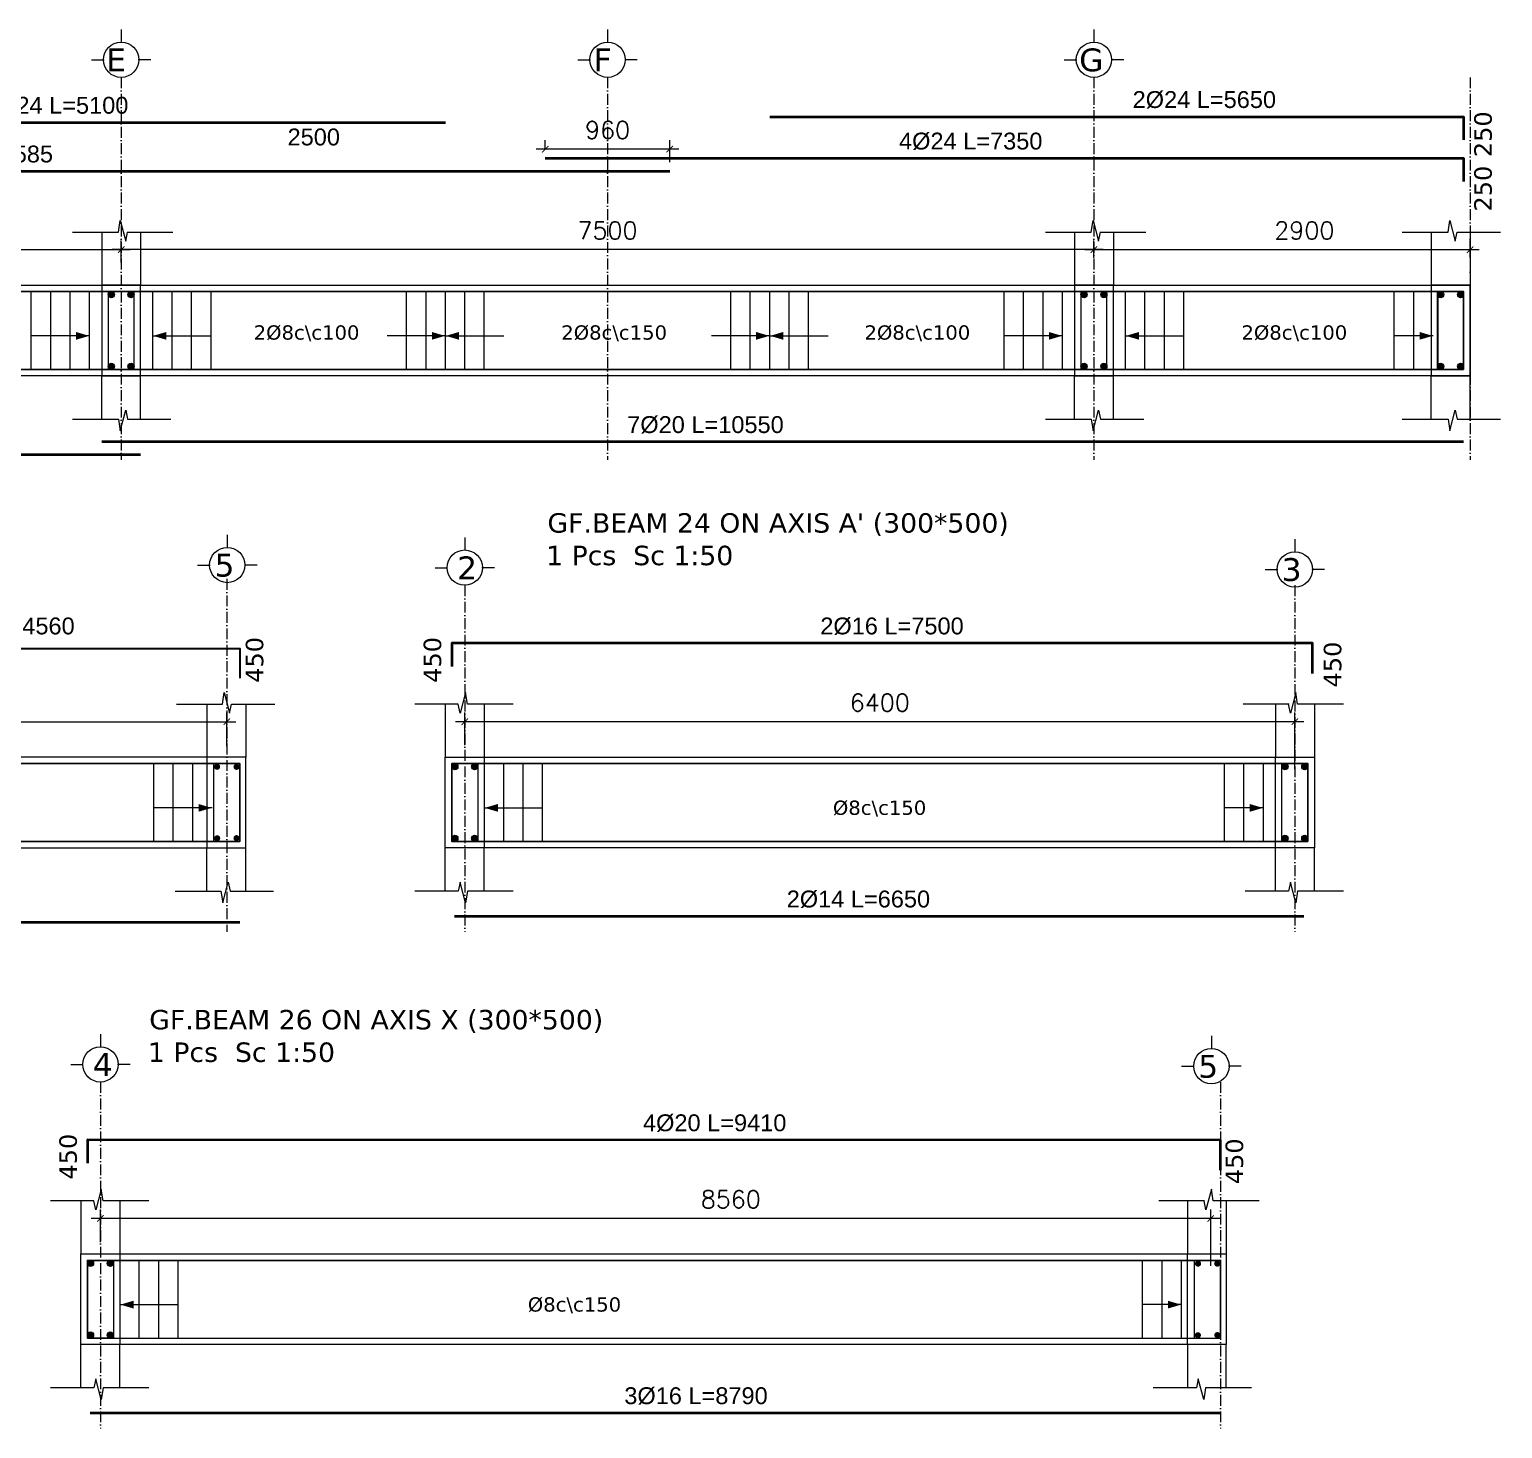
# Model space of a CAD drawing. Header units: inches. Extents: x -26151 to 62940, y -10194 to 246332.
# Drawn here: x 2753 to 3889, y 113458 to 114537 of the extents above; entities that cross this region are included whole.
import ezdxf

# ---------------------------------------------------------------- set-up
doc = ezdxf.new("R2010")
doc.units = ezdxf.units.IN
doc.header["$LTSCALE"] = 0.7
doc.header["$MEASUREMENT"] = 0
doc.linetypes.add('ACAD_ISO10W100', pattern=[18, 12, -3, 0, -3])
doc.layers.get('0').update_dxf_attribs({"lineweight": 13})
doc.layers.get('Defpoints').update_dxf_attribs({"lineweight": 5})
for name, color, linetype, lineweight in [('axis', 254, 'ACAD_ISO10W100', 9), ('BEAM FRAME', 5, 'Continuous', 18), ('COLUMN', 4, 'Continuous', 20), ('elevline', 30, 'Continuous', 20), ('FRAME 070', 5, 'Continuous', 60), ('hach', 9, 'Continuous', 9), ('hatch', 9, 'Continuous', 9), ('renforcment', 141, 'Continuous', 40), ('tex', 3, 'Continuous', 25), ('TEXT', 3, 'Continuous', 25), ('top rein. extension', 50, 'Continuous', 20), ('top renforcment', 7, 'Continuous', 40)]:
    doc.layers.add(name, color=color, linetype=linetype, lineweight=lineweight)
doc.styles.add('100', font='romans.shx', dxfattribs={"height": 13.5})
doc.styles.add('romanc', font='verdana.ttf', dxfattribs={"height": 250})
doc.styles.get("Standard").update_dxf_attribs({"font": 'arial.ttf', "height": 13})
doc.dimstyles.new('100', dxfattribs={"dimtxt": 13.5, "dimasz": 5, "dimexe": 7, "dimexo": 7, "dimgap": 8, "dimtad": 1, "dimdec": 0, "dimlfac": 10, "dimzin": 4, "dimdsep": 46, "dimtxsty": '100', "dimblk": 'ARCHTICK', "dimcen": 0.09, "dimdle": 7, "dimclrd": 1, "dimclre": 8, "dimclrt": 2, "dimadec": 0, "dimazin": 1, "dimtfac": 1, "dimtdec": 0, "dimtix": 1, "dimtofl": 0, "dimtmove": 0, "dimatfit": 3, "dimldrblk": 'ARCHTICK', "dimfxl": 0, "dimtolj": 1, "dimtzin": 0, "dimlwd": -1, "dimlwe": -1, "dimarcsym": 0})
doc.dimstyles.get("Standard").update_dxf_attribs({"dimtxt": 13, "dimasz": 5, "dimexe": 0.18, "dimexo": 0.0625, "dimgap": 6, "dimtad": 1, "dimdec": 0, "dimlfac": 10, "dimzin": 0, "dimdsep": 46, "dimtxsty": 'Standard', "dimblk": 'ARCHTICK', "dimcen": 0.09, "dimse1": 1, "dimse2": 1, "dimclrd": 1, "dimclre": 7, "dimclrt": 3, "dimadec": 0, "dimazin": 0, "dimtfac": 1, "dimtdec": 0, "dimtix": 1, "dimtofl": 0, "dimtmove": 0, "dimatfit": 3, "dimldrblk": 'ARCHTICK', "dimfxl": 0, "dimtolj": 1, "dimtzin": 0, "dimarcsym": 0})

# ---------------------------------------------------------------- blocks, each defined once
blk = doc.blocks.new('_ArchTick')
at = {"color": 0, "linetype": 'ByBlock', "lineweight": 0, "const_width": 0.15}
blk.add_lwpolyline([(-0.5, -0.5), (0.5, 0.5)], dxfattribs=at)
blk = doc.blocks.new('*D892')
at = {"color": 1, "transparency": 16777216}
blk.add_line((2041.8, 114367.1), (2830.8, 114367.1), dxfattribs=at)
at = {"color": 8, "transparency": 16777216}
for p, q in [((2048.8, 114360.5), (2048.8, 114374.1)), ((2823.8, 114357.3), (2823.8, 114374.1))]:
    blk.add_line(p, q, dxfattribs=at)
at = {"layer": 'Defpoints', "color": 0, "transparency": 16777216}
for p in [(2823.8, 114367.1), (2048.8, 114353.5), (2823.8, 114350.3)]:
    blk.add_point(p, dxfattribs=at)
at = {"color": 1, "transparency": 16777216, "xscale": 5, "yscale": 5, "zscale": 5, "rotation": 180}
blk.add_blockref('_ArchTick', (2048.8, 114367.1), dxfattribs=at)
at = {"color": 1, "transparency": 16777216, "xscale": 5, "yscale": 5, "zscale": 5}
blk.add_blockref('_ArchTick', (2823.8, 114367.1), dxfattribs=at)
at = {"color": 2, "transparency": 16777216, "insert": (2386.2, 114381.8), "char_height": 13.5, "attachment_point": 5, "style": '100'}
blk.add_mtext('\\A1;7750', dxfattribs=at)
blk = doc.blocks.new('*D893')
at = {"layer": 'Defpoints', "color": 0, "transparency": 16777216}
for p in [(2033.8, 114209, -37100.9), (2033.8, 114209), (2833.8, 114209, -13870.6)]:
    blk.add_point(p, dxfattribs=at)
at = {"layer": 'TEXT', "color": 3, "transparency": 16777216, "insert": (2470.9, 114222), "char_height": 13, "attachment_point": 5}
blk.add_mtext('\\A1;7%%C20 L=8050', dxfattribs=at)
blk = doc.blocks.new('*D896')
at = {"layer": 'Defpoints', "color": 0, "transparency": 16777216}
for p in [(2416.9, 114427.6, -19.2), (2416.9, 114427.6), (3216.9, 114427.6, -167.8)]:
    blk.add_point(p, dxfattribs=at)
at = {"layer": 'TEXT', "color": 3, "transparency": 16777216, "insert": (2716, 114440.6), "char_height": 13, "attachment_point": 5}
blk.add_mtext('\\A1;4%%C24 L=8585', dxfattribs=at)
blk = doc.blocks.new('*D897')
at = {"color": 1, "transparency": 16777216}
blk.add_line((3566.8, 114367.1), (3870.8, 114367.1), dxfattribs=at)
at = {"color": 8, "transparency": 16777216}
for p, q in [((3573.8, 114360.7), (3573.8, 114374.1)), ((3863.8, 114361.1), (3863.8, 114374.1))]:
    blk.add_line(p, q, dxfattribs=at)
at = {"layer": 'Defpoints', "color": 0, "transparency": 16777216}
for p in [(3863.8, 114367.1), (3573.8, 114353.7), (3863.8, 114354.1, 217.9)]:
    blk.add_point(p, dxfattribs=at)
at = {"color": 1, "transparency": 16777216, "xscale": 5, "yscale": 5, "zscale": 5, "rotation": 180}
blk.add_blockref('_ArchTick', (3573.8, 114367.1), dxfattribs=at)
at = {"color": 1, "transparency": 16777216, "xscale": 5, "yscale": 5, "zscale": 5}
blk.add_blockref('_ArchTick', (3863.8, 114367.1), dxfattribs=at)
at = {"color": 2, "transparency": 16777216, "insert": (3736, 114381.8), "char_height": 13.5, "attachment_point": 5, "style": '100'}
blk.add_mtext('\\A1;2900', dxfattribs=at)
blk = doc.blocks.new('*D898')
at = {"layer": 'Defpoints', "color": 0, "transparency": 16777216}
for p in [(3135.9, 114437.6, -157.8), (3135.9, 114437.6), (3888.8, 114437.6, -218.5)]:
    blk.add_point(p, dxfattribs=at)
at = {"layer": 'TEXT', "color": 3, "transparency": 16777216, "insert": (3478.8, 114450.6), "char_height": 13, "attachment_point": 5}
blk.add_mtext('\\A1;4%%C24 L=7350', dxfattribs=at)
blk = doc.blocks.new('*D941')
at = {"color": 1, "transparency": 16777216}
blk.add_line((3253.8, 114444.6), (3143.8, 114444.6), dxfattribs=at)
at = {"color": 8, "transparency": 16777216}
for p, q in [((3150.8, 114444.6), (3150.8, 114451.6)), ((3246.8, 114434.6), (3246.8, 114451.6))]:
    blk.add_line(p, q, dxfattribs=at)
at = {"layer": 'Defpoints', "color": 0, "transparency": 16777216}
for p in [(3150.8, 114444.6), (3150.8, 114437.6), (3246.8, 114427.6)]:
    blk.add_point(p, dxfattribs=at)
at = {"color": 1, "transparency": 16777216, "xscale": 5, "yscale": 5, "zscale": 5, "rotation": 180}
blk.add_blockref('_ArchTick', (3150.8, 114444.6), dxfattribs=at)
at = {"color": 1, "transparency": 16777216, "xscale": 5, "yscale": 5, "zscale": 5}
blk.add_blockref('_ArchTick', (3246.8, 114444.6), dxfattribs=at)
at = {"color": 2, "transparency": 16777216, "insert": (3198.8, 114459.4), "char_height": 13.5, "attachment_point": 5, "style": '100'}
blk.add_mtext('\\A1;960', dxfattribs=at)
blk = doc.blocks.new('*D899')
at = {"color": 1, "transparency": 16777216}
blk.add_line((3580.8, 114367.1), (2816.8, 114367.1), dxfattribs=at)
at = {"color": 8, "transparency": 16777216}
for p, q in [((2823.8, 114358.1), (2823.8, 114374.1)), ((3573.8, 114362.8), (3573.8, 114374.1))]:
    blk.add_line(p, q, dxfattribs=at)
at = {"layer": 'Defpoints', "color": 0, "transparency": 16777216}
for p in [(2823.8, 114367.1), (3573.8, 114355.8), (2823.8, 114351.1)]:
    blk.add_point(p, dxfattribs=at)
at = {"color": 1, "transparency": 16777216, "xscale": 5, "yscale": 5, "zscale": 5, "rotation": 180}
blk.add_blockref('_ArchTick', (2823.8, 114367.1), dxfattribs=at)
at = {"color": 1, "transparency": 16777216, "xscale": 5, "yscale": 5, "zscale": 5}
blk.add_blockref('_ArchTick', (3573.8, 114367.1), dxfattribs=at)
at = {"color": 2, "transparency": 16777216, "insert": (3198.8, 114381.8), "char_height": 13.5, "attachment_point": 5, "style": '100'}
blk.add_mtext('\\A1;7500', dxfattribs=at)
blk = doc.blocks.new('*D900')
at = {"layer": 'Defpoints', "color": 0, "transparency": 16777216}
for p in [(2813.8, 114218.9, -13652.7), (3858.8, 114218.9, -37100.9), (3858.8, 114218.9)]:
    blk.add_point(p, dxfattribs=at)
at = {"layer": 'TEXT', "color": 3, "transparency": 16777216, "insert": (3274.3, 114231.9), "char_height": 13, "attachment_point": 5}
blk.add_mtext('\\A1;7%%C20 L=10550', dxfattribs=at)
blk = doc.blocks.new('*D904')
at = {"layer": 'Defpoints', "color": 0, "transparency": 16777216}
for p in [(3323.8, 114469.6, -157.8), (3323.8, 114469.6), (3888.8, 114469.6, -218.5)]:
    blk.add_point(p, dxfattribs=at)
at = {"layer": 'TEXT', "color": 3, "transparency": 16777216, "insert": (3658.9, 114482.6), "char_height": 13, "attachment_point": 5}
blk.add_mtext('\\A1;2%%C24 L=5650', dxfattribs=at)
blk = doc.blocks.new('*D905')
at = {"layer": 'Defpoints', "color": 0, "transparency": 16777216}
for p in [(2563.8, 114465.2, -203.1), (2563.8, 114465.2), (3073.8, 114465.2, -189.9)]:
    blk.add_point(p, dxfattribs=at)
at = {"layer": 'TEXT', "color": 3, "transparency": 16777216, "insert": (2774.1, 114478.2), "char_height": 13, "attachment_point": 5}
blk.add_mtext('\\A1;3%%C24 L=5100', dxfattribs=at)
blk = doc.blocks.new('*D906')
at = {"layer": 'Defpoints', "color": 0, "transparency": 16777216}
for p in [(2823.8, 114463.6), (3073.8, 114463.6), (3073.8, 114441.2)]:
    blk.add_point(p, dxfattribs=at)
at = {"layer": 'TEXT', "color": 3, "transparency": 16777216, "insert": (2972.3, 114453.9), "char_height": 13, "attachment_point": 5}
blk.add_mtext('\\A1;2500', dxfattribs=at)
blk = doc.blocks.new('*D920')
at = {"color": 1, "transparency": 16777216}
blk.add_line((2160.8, 114003), (2912.3, 114003), dxfattribs=at)
at = {"color": 8, "transparency": 16777216}
for p, q in [((2167.8, 113966.4), (2167.8, 114010)), ((2905.3, 113984), (2905.3, 114010))]:
    blk.add_line(p, q, dxfattribs=at)
at = {"layer": 'Defpoints', "color": 0, "transparency": 16777216}
for p in [(2905.3, 114003), (2905.3, 113977), (2167.8, 113959.4)]:
    blk.add_point(p, dxfattribs=at)
at = {"color": 1, "transparency": 16777216, "xscale": 5, "yscale": 5, "zscale": 5, "rotation": 180}
blk.add_blockref('_ArchTick', (2167.8, 114003), dxfattribs=at)
at = {"color": 1, "transparency": 16777216, "xscale": 5, "yscale": 5, "zscale": 5}
blk.add_blockref('_ArchTick', (2905.3, 114003), dxfattribs=at)
at = {"color": 2, "transparency": 16777216, "insert": (2496.2, 114017.7), "char_height": 13.5, "attachment_point": 5, "style": '100'}
blk.add_mtext('\\A1;7375', dxfattribs=at)
blk = doc.blocks.new('*D921')
at = {"layer": 'Defpoints', "color": 0, "transparency": 16777216}
for p in [(1705.8, 113853, -13652.7), (2781, 113853, -37318.8), (2781, 113853)]:
    blk.add_point(p, dxfattribs=at)
at = {"layer": 'TEXT', "color": 3, "transparency": 16777216, "insert": (2385.8, 113866), "char_height": 13, "attachment_point": 5}
blk.add_mtext('\\A1;3%%C16 L=8780', dxfattribs=at)
blk = doc.blocks.new('*D939')
at = {"color": 8, "transparency": 16777216}
for p, q in [((2807.8, 113601.6), (2807.8, 113626.8)), ((3663.8, 113583.3), (3663.8, 113626.8))]:
    blk.add_line(p, q, dxfattribs=at)
at = {"color": 1, "transparency": 16777216}
blk.add_line((3670.8, 113619.8), (2800.8, 113619.8), dxfattribs=at)
at = {"layer": 'Defpoints', "color": 0, "transparency": 16777216}
for p in [(2807.8, 113619.8), (2807.8, 113594.6), (3663.8, 113576.3)]:
    blk.add_point(p, dxfattribs=at)
at = {"color": 1, "transparency": 16777216, "xscale": 5, "yscale": 5, "zscale": 5, "rotation": 180}
blk.add_blockref('_ArchTick', (2807.8, 113619.8), dxfattribs=at)
at = {"color": 1, "transparency": 16777216, "xscale": 5, "yscale": 5, "zscale": 5}
blk.add_blockref('_ArchTick', (3663.8, 113619.8), dxfattribs=at)
at = {"color": 2, "transparency": 16777216, "insert": (3293.8, 113634.6), "char_height": 13.5, "attachment_point": 5, "style": '100'}
blk.add_mtext('\\A1;8560', dxfattribs=at)
blk = doc.blocks.new('*D912')
at = {"layer": 'Defpoints', "color": 0, "transparency": 16777216}
for p in [(2956.8, 113469.9, -37318.8), (2956.8, 113469.9), (3711.8, 113469.9, -13870.6)]:
    blk.add_point(p, dxfattribs=at)
at = {"layer": 'TEXT', "color": 3, "transparency": 16777216, "insert": (3267, 113482.9), "char_height": 13, "attachment_point": 5}
blk.add_mtext('\\A1;3%%C16 L=8790', dxfattribs=at)
blk = doc.blocks.new('*D913')
at = {"layer": 'Defpoints', "color": 0, "transparency": 16777216}
for p in [(2870.4, 113680.4, -440.4), (3720.4, 113680.4, 46.4), (3720.4, 113680.4)]:
    blk.add_point(p, dxfattribs=at)
at = {"layer": 'TEXT', "color": 3, "transparency": 16777216, "insert": (3281.4, 113693.4), "char_height": 13, "attachment_point": 5}
blk.add_mtext('\\A1;4%%C20 L=9410', dxfattribs=at)
blk = doc.blocks.new('*D1870')
at = {"color": 1, "transparency": 16777216}
blk.add_line((3735.7, 114003), (3081.7, 114003), dxfattribs=at)
at = {"color": 8, "transparency": 16777216}
for p, q in [((3088.7, 113984.8), (3088.7, 114010)), ((3728.7, 113966.4), (3728.7, 114010))]:
    blk.add_line(p, q, dxfattribs=at)
at = {"layer": 'Defpoints', "color": 0, "transparency": 16777216}
for p in [(3088.7, 114003), (3088.7, 113977.8), (3728.7, 113959.4)]:
    blk.add_point(p, dxfattribs=at)
at = {"color": 1, "transparency": 16777216, "xscale": 5, "yscale": 5, "zscale": 5, "rotation": 180}
blk.add_blockref('_ArchTick', (3088.7, 114003), dxfattribs=at)
at = {"color": 1, "transparency": 16777216, "xscale": 5, "yscale": 5, "zscale": 5}
blk.add_blockref('_ArchTick', (3728.7, 114003), dxfattribs=at)
at = {"color": 2, "transparency": 16777216, "insert": (3408.7, 114017.7), "char_height": 13.5, "attachment_point": 5, "style": '100'}
blk.add_mtext('\\A1;6400', dxfattribs=at)
blk = doc.blocks.new('*D1871')
at = {"layer": 'Defpoints', "color": 0, "transparency": 16777216}
for p in [(3080.7, 113853, -37318.8), (3080.7, 113853), (3735.7, 113853, -13870.6)]:
    blk.add_point(p, dxfattribs=at)
at = {"layer": 'TEXT', "color": 3, "transparency": 16777216, "insert": (3392.2, 113866), "char_height": 13, "attachment_point": 5}
blk.add_mtext('\\A1;2%%C14 L=6650', dxfattribs=at)
blk = doc.blocks.new('*D1872')
at = {"layer": 'Defpoints', "color": 0, "transparency": 16777216}
for p in [(3035.3, 114063.6, -440.4), (3785.3, 114063.6, 46.4), (3785.3, 114063.6)]:
    blk.add_point(p, dxfattribs=at)
at = {"layer": 'TEXT', "color": 3, "transparency": 16777216, "insert": (3418.1, 114076.6), "char_height": 13, "attachment_point": 5}
blk.add_mtext('\\A1;2%%C16 L=7500', dxfattribs=at)
blk = doc.blocks.new('*D1874')
at = {"layer": 'Defpoints', "color": 0, "transparency": 16777216}
for p in [(1964.5, 114063.6, 264.3), (1964.5, 114063.6), (3139.7, 114063.6, -440.4)]:
    blk.add_point(p, dxfattribs=at)
at = {"layer": 'TEXT', "color": 3, "transparency": 16777216, "insert": (2732.7, 114076.6), "char_height": 13, "attachment_point": 5}
blk.add_mtext('\\A1;3%%C16 L=4560', dxfattribs=at)

msp = doc.modelspace()

# ---------------------------------------------------------------- hatches: boundary and pattern name
at = {"layer": 'elevline'}
for points in [[(2818.57, 114332.38, 1), (2813.81, 114332.38, 1)], [(2829.05, 114332.38, -1), (2833.81, 114332.38, -1)], [(3568.57, 114332.38, 1), (3563.81, 114332.38, 1)], [(3579.05, 114332.38, -1), (3583.81, 114332.38, -1)], [(3843.57, 114332.38, 1), (3838.81, 114332.38, 1)], [(3854.05, 114332.38, -1), (3858.81, 114332.38, -1)], [(2818.57, 114277.13, -1), (2813.81, 114277.13, -1)], [(2829.05, 114277.13, 1), (2833.81, 114277.13, 1)], [(3568.57, 114277.13, -1), (3563.81, 114277.13, -1)], [(3579.05, 114277.13, 1), (3583.81, 114277.13, 1)], [(3843.57, 114277.13, -1), (3838.81, 114277.13, -1)], [(3854.05, 114277.13, 1), (3858.81, 114277.13, 1)], [(2900.15, 113968.23, 1), (2895.39, 113968.23, 1)], [(2915.16, 113968.17, 1), (2910.4, 113968.17, 1)], [(3083.46, 113968.3, 1), (3078.71, 113968.3, 1)], [(3093.95, 113968.3, -1), (3098.71, 113968.3, -1)], [(3723.46, 113968.3, 1), (3718.71, 113968.3, 1)], [(3733.95, 113968.3, -1), (3738.71, 113968.3, -1)], [(2900.21, 113913.09, 1), (2895.45, 113913.09, 1)], [(2915.13, 113913.17, 1), (2910.37, 113913.17, 1)], [(3083.46, 113913.06, -1), (3078.71, 113913.06, -1)], [(3093.95, 113913.06, 1), (3098.71, 113913.06, 1)], [(3723.46, 113913.06, -1), (3718.71, 113913.06, -1)], [(3733.95, 113913.06, 1), (3738.71, 113913.06, 1)], [(2802.57, 113585.17, 1), (2797.81, 113585.17, 1)], [(2813.06, 113585.17, -1), (2817.81, 113585.17, -1)], [(3651.68, 113585.01, -1), (3656.43, 113585.01, -1)], [(3666.46, 113585.02, -1), (3671.21, 113585.02, -1)], [(2802.57, 113529.93, -1), (2797.81, 113529.93, -1)], [(2813.06, 113529.93, 1), (2817.81, 113529.93, 1)], [(3651.56, 113529.78, -1), (3656.32, 113529.78, -1)], [(3666.57, 113529.89, -1), (3671.32, 113529.89, -1)]]:
    msp.add_hatch(color=256, dxfattribs=at).paths.add_polyline_path(points)

# ---------------------------------------------------------------- linework, layer by layer
at = {"layer": 'axis'}
for p, q in [((2823.81, 114499.95, -156.28), (2823.81, 114205.02, -156.28)), ((2823.81, 114499.95, -156.28), (2823.81, 114205.02, -156.28)), ((3198.81, 114499.95, -156.28), (3198.81, 114205.02, -156.28)), ((3573.81, 114499.95, -156.28), (3573.81, 114205.02, -156.28)), ((3863.81, 114499.95, -156.28), (3863.81, 114205.02, -156.28)), ((2905.31, 114113.11), (2905.31, 113840.94)), ((3088.71, 114108.2), (3088.71, 113840.94)), ((3728.71, 114108.2), (3728.71, 113840.94)), ((2807.81, 113725.07), (2807.81, 113457.81)), ((3671.31, 113725.07), (3671.31, 113457.81))]:
    msp.add_line(p, q, dxfattribs=at)
at = {"layer": 'BEAM FRAME'}
for points, elevation in [([(3863.81, 114269.76), (928.81, 114269.76), (928.81, 114339.76), (3863.81, 114339.76)], 61.63), ([(1700.81, 113905.68), (2919.81, 113905.68), (2919.81, 113975.68), (1700.81, 113975.68)], 217.91), ([(3743.71, 113905.68), (3073.71, 113905.68), (3073.71, 113975.68), (3743.71, 113975.68)], 217.91), ([(3675.81, 113522.55), (2792.81, 113522.55), (2792.81, 113592.55), (3675.81, 113592.55)], 217.91)]:
    msp.add_lwpolyline(points, close=True, dxfattribs=dict(at, elevation=elevation))
at = {"layer": 'COLUMN', "lineweight": 20}
for p, q in [((2808.81, 114380.68, 61.63), (2808.81, 114339.76, 61.63)), ((2838.81, 114380.68, 61.63), (2838.81, 114339.76, 61.63)), ((3558.81, 114380.68, 61.63), (3558.81, 114339.76, 61.63)), ((3588.81, 114380.68, 61.63), (3588.81, 114339.76, 61.63)), ((3833.81, 114380.68, 61.63), (3833.81, 114339.76, 61.63)), ((3863.81, 114380.68, 61.63), (3863.81, 114339.76, 61.63)), ((2808.81, 114236.33, 61.63), (2808.81, 114269.76, 61.63)), ((2838.81, 114236.33, 61.63), (2838.81, 114269.76, 61.63)), ((3558.81, 114236.33, 61.63), (3558.81, 114269.76, 61.63)), ((3588.81, 114236.33, 61.63), (3588.81, 114269.76, 61.63)), ((3833.81, 114236.33, 61.63), (3833.81, 114269.76, 61.63)), ((3863.81, 114236.33, 61.63), (3863.81, 114269.76, 61.63)), ((2889.81, 114016.61, 217.91), (2889.81, 113975.68, 217.91)), ((2919.81, 114016.61, 217.91), (2919.81, 113975.68, 217.91)), ((3073.71, 114016.61, 217.91), (3073.71, 113975.68, 217.91)), ((3103.71, 114016.61, 217.91), (3103.71, 113975.68, 217.91)), ((3713.71, 114016.61, 217.91), (3713.71, 113975.68, 217.91)), ((3743.71, 114016.61, 217.91), (3743.71, 113975.68, 217.91)), ((2889.81, 113872.25, 217.91), (2889.81, 113905.68, 217.91)), ((2919.81, 113872.25, 217.91), (2919.81, 113905.68, 217.91)), ((3073.71, 113872.25, 217.91), (3073.71, 113905.68, 217.91)), ((3103.71, 113872.25, 217.91), (3103.71, 113905.68, 217.91)), ((3713.71, 113872.25, 217.91), (3713.71, 113905.68, 217.91)), ((3743.71, 113872.25, 217.91), (3743.71, 113905.68, 217.91)), ((2792.81, 113633.48, 217.91), (2792.81, 113592.55, 217.91)), ((2822.81, 113633.48, 217.91), (2822.81, 113592.55, 217.91)), ((3645.81, 113633.48, 217.91), (3645.81, 113592.55, 217.91)), ((3675.81, 113633.48, 217.91), (3675.81, 113522.55, 217.91)), ((2792.81, 113489.12, 217.91), (2792.81, 113522.55, 217.91)), ((2822.81, 113489.12, 217.91), (2822.81, 113522.55, 217.91)), ((3645.81, 113522.55, 217.91), (3645.81, 113489.12, 217.91)), ((3675.81, 113489.12, 217.91), (3675.81, 113522.55, 217.91))]:
    msp.add_line(p, q, dxfattribs=at)
at = {"layer": 'elevline'}
for p, q in [((2754.54, 114274.76, -156.28), (2754.54, 114334.76, -156.28)), ((2769.54, 114274.76, -156.28), (2769.54, 114334.76, -156.28)), ((2784.54, 114274.76, -156.28), (2784.54, 114334.76, -156.28)), ((2799.5, 114274.76, -156.28), (2799.5, 114334.76, -156.28)), ((2848.12, 114274.76, -156.28), (2848.12, 114334.76, -156.28)), ((2863.08, 114274.76, -156.28), (2863.08, 114334.76, -156.28)), ((2878.08, 114274.76, -156.28), (2878.08, 114334.76, -156.28)), ((2893.08, 114274.76, -156.28), (2893.08, 114334.76, -156.28)), ((3043.85, 114274.76, -156.28), (3043.85, 114334.76, -156.28)), ((3058.85, 114274.76, -156.28), (3058.85, 114334.76, -156.28)), ((3073.81, 114274.76, -156.28), (3073.81, 114334.76, -156.28)), ((3088.77, 114274.76, -156.28), (3088.77, 114334.76, -156.28)), ((3103.77, 114274.76, -156.28), (3103.77, 114334.76, -156.28)), ((3293.85, 114274.76, -156.28), (3293.85, 114334.76, -156.28)), ((3308.85, 114274.76, -156.28), (3308.85, 114334.76, -156.28)), ((3323.81, 114274.76, -156.28), (3323.81, 114334.76, -156.28)), ((3338.77, 114274.76, -156.28), (3338.77, 114334.76, -156.28)), ((3353.77, 114274.76, -156.28), (3353.77, 114334.76, -156.28)), ((3504.54, 114274.76, -156.28), (3504.54, 114334.76, -156.28)), ((3519.54, 114274.76, -156.28), (3519.54, 114334.76, -156.28)), ((3534.54, 114274.76, -156.28), (3534.54, 114334.76, -156.28)), ((3549.5, 114274.76, -156.28), (3549.5, 114334.76, -156.28)), ((3598.12, 114274.76, -156.28), (3598.12, 114334.76, -156.28)), ((3613.08, 114274.76, -156.28), (3613.08, 114334.76, -156.28)), ((3628.08, 114274.76, -156.28), (3628.08, 114334.76, -156.28)), ((3643.08, 114274.76, -156.28), (3643.08, 114334.76, -156.28)), ((3805.31, 114274.76, -156.28), (3805.31, 114334.76, -156.28)), ((3820.31, 114274.76, -156.28), (3820.31, 114334.76, -156.28)), ((3838.77, 114274.76, -156.28), (3838.77, 114334.76, -156.28)), ((2848.95, 113910.68), (2848.95, 113970.68)), ((2863.95, 113910.68), (2863.95, 113970.68)), ((2878.95, 113910.68), (2878.95, 113970.68)), ((3118.71, 113910.68), (3118.71, 113970.68)), ((3133.71, 113910.68), (3133.71, 113970.68)), ((3148.71, 113910.68), (3148.71, 113970.68)), ((3674.44, 113910.68), (3674.44, 113970.68)), ((3689.44, 113910.68), (3689.44, 113970.68)), ((3704.4, 113910.68), (3704.4, 113970.68)), ((2837.81, 113527.55), (2837.81, 113587.55)), ((2852.81, 113527.55), (2852.81, 113587.55)), ((2867.81, 113527.55), (2867.81, 113587.55)), ((3611.32, 113527.55), (3611.32, 113587.55)), ((3626.32, 113527.55), (3626.32, 113587.55)), ((3641.28, 113527.55), (3641.28, 113587.55))]:
    msp.add_line(p, q, dxfattribs=at)
for centre in [(2816.19, 114332.38, -156.28), (2831.43, 114332.38, -156.28), (3566.19, 114332.38, -156.28), (3581.43, 114332.38, -156.28), (3841.19, 114332.38, -156.28), (3856.43, 114332.38, -156.28), (2816.19, 114277.13, -156.28), (2831.43, 114277.13, -156.28), (3566.19, 114277.13, -156.28), (3581.43, 114277.13, -156.28), (3841.19, 114277.13, -156.28), (3856.43, 114277.13, -156.28), (3081.09, 113968.3), (3096.33, 113968.3), (3721.09, 113968.3), (3736.33, 113968.3), (3081.09, 113913.06), (3096.33, 113913.06), (3721.09, 113913.06), (3736.33, 113913.06), (2800.19, 113585.17), (2815.43, 113585.17), (2800.19, 113529.93), (2815.43, 113529.93)]:
    msp.add_circle(centre, 2.38, dxfattribs=at)
at = {"layer": 'FRAME 070', "lineweight": 20}
for p, q in [((2821.78, 114380.68, 61.63), (2823.13, 114389.68, 61.63)), ((2823.13, 114389.68, 61.63), (2827.31, 114373.61, 61.63)), ((3571.78, 114380.68, 61.63), (3573.13, 114389.68, 61.63)), ((3573.13, 114389.68, 61.63), (3577.31, 114373.61, 61.63)), ((3846.78, 114380.68, 61.63), (3848.13, 114389.68, 61.63)), ((3848.13, 114389.68, 61.63), (3852.31, 114373.61, 61.63)), ((2786.42, 114380.68, 61.63), (2821.78, 114380.68, 61.63)), ((2827.31, 114373.61, 61.63), (2828.82, 114380.68, 61.63)), ((2828.34, 114380.68, 61.63), (2863.7, 114380.68, 61.63)), ((3536.42, 114380.68, 61.63), (3571.78, 114380.68, 61.63)), ((3577.31, 114373.61, 61.63), (3578.82, 114380.68, 61.63)), ((3578.34, 114380.68, 61.63), (3613.7, 114380.68, 61.63)), ((3811.42, 114380.68, 61.63), (3846.78, 114380.68, 61.63)), ((3852.31, 114373.61, 61.63), (3853.82, 114380.68, 61.63)), ((3853.82, 114380.68, 61.63), (3887.21, 114380.68, 61.63)), ((2823.13, 114227.33, 61.63), (2827.31, 114243.4, 61.63)), ((2827.31, 114243.4, 61.63), (2828.82, 114236.33, 61.63)), ((3573.13, 114227.33, 61.63), (3577.31, 114243.4, 61.63)), ((3577.31, 114243.4, 61.63), (3578.82, 114236.33, 61.63)), ((3848.13, 114227.33, 61.63), (3852.31, 114243.4, 61.63)), ((3852.31, 114243.4, 61.63), (3853.82, 114236.33, 61.63)), ((2786.42, 114236.33, 61.63), (2821.78, 114236.33, 61.63)), ((2821.78, 114236.33, 61.63), (2823.13, 114227.33, 61.63)), ((2828.82, 114236.33, 61.63), (2862.21, 114236.33, 61.63)), ((3536.42, 114236.33, 61.63), (3571.78, 114236.33, 61.63)), ((3571.78, 114236.33, 61.63), (3573.13, 114227.33, 61.63)), ((3578.82, 114236.33, 61.63), (3612.21, 114236.33, 61.63)), ((3811.42, 114236.33, 61.63), (3846.78, 114236.33, 61.63)), ((3846.78, 114236.33, 61.63), (3848.13, 114227.33, 61.63)), ((3853.82, 114236.33, 61.63), (3887.21, 114236.33, 61.63)), ((2901.87, 114016.61), (2903.22, 114025.61)), ((2903.22, 114025.61), (2907.4, 114009.53)), ((3089.39, 114025.61, 217.91), (3085.21, 114009.53, 217.91)), ((3090.74, 114016.61, 217.91), (3089.39, 114025.61, 217.91)), ((3729.39, 114025.61, 217.91), (3725.21, 114009.53, 217.91)), ((3730.74, 114016.61, 217.91), (3729.39, 114025.61, 217.91)), ((2866.51, 114016.61), (2901.87, 114016.61)), ((2907.4, 114009.53), (2908.91, 114016.61)), ((2908.91, 114016.61), (2942.3, 114016.61)), ((3083.7, 114016.61, 217.91), (3050.31, 114016.61, 217.91)), ((3085.21, 114009.53, 217.91), (3083.7, 114016.61, 217.91)), ((3126.1, 114016.61, 217.91), (3090.74, 114016.61, 217.91)), ((3724.18, 114016.61, 217.91), (3688.82, 114016.61, 217.91)), ((3725.21, 114009.53, 217.91), (3723.7, 114016.61, 217.91)), ((3766.1, 114016.61, 217.91), (3730.74, 114016.61, 217.91)), ((2902.08, 113863.25, 217.91), (2906.26, 113879.33, 217.91)), ((2906.26, 113879.33, 217.91), (2907.77, 113872.25, 217.91)), ((3085.21, 113879.33, 217.91), (3083.7, 113872.25, 217.91)), ((3089.39, 113863.25, 217.91), (3085.21, 113879.33, 217.91)), ((3725.21, 113879.33, 217.91), (3723.7, 113872.25, 217.91)), ((3729.39, 113863.25, 217.91), (3725.21, 113879.33, 217.91)), ((2865.37, 113872.25, 217.91), (2900.73, 113872.25, 217.91)), ((2900.73, 113872.25, 217.91), (2902.08, 113863.25, 217.91)), ((2907.77, 113872.25, 217.91), (2941.16, 113872.25, 217.91)), ((3083.7, 113872.25, 217.91), (3050.31, 113872.25, 217.91)), ((3090.74, 113872.25, 217.91), (3089.39, 113863.25, 217.91)), ((3126.1, 113872.25, 217.91), (3090.74, 113872.25, 217.91)), ((3723.7, 113872.25, 217.91), (3690.31, 113872.25, 217.91)), ((3730.74, 113872.25, 217.91), (3729.39, 113863.25, 217.91)), ((3766.1, 113872.25, 217.91), (3730.74, 113872.25, 217.91)), ((2808.5, 113642.48, 217.91), (2804.31, 113626.4, 217.91)), ((2809.85, 113633.48, 217.91), (2808.5, 113642.48, 217.91)), ((3664.36, 113642.48, 217.91), (3660.18, 113626.4, 217.91)), ((3665.71, 113633.48, 217.91), (3664.36, 113642.48, 217.91)), ((2802.81, 113633.48, 217.91), (2769.42, 113633.48, 217.91)), ((2804.31, 113626.4, 217.91), (2802.81, 113633.48, 217.91)), ((2845.2, 113633.48, 217.91), (2809.85, 113633.48, 217.91)), ((3659.15, 113633.48, 217.91), (3623.8, 113633.48, 217.91)), ((3660.18, 113626.4, 217.91), (3658.67, 113633.48, 217.91)), ((3701.07, 113633.48, 217.91), (3665.71, 113633.48, 217.91)), ((2804.31, 113496.2, 217.91), (2802.81, 113489.12, 217.91)), ((2808.5, 113480.12, 217.91), (2804.31, 113496.2, 217.91)), ((3654.25, 113496.2, 217.91), (3652.75, 113489.12, 217.91)), ((3658.44, 113480.12, 217.91), (3654.25, 113496.2, 217.91)), ((2802.81, 113489.12, 217.91), (2769.42, 113489.12, 217.91)), ((2809.85, 113489.12, 217.91), (2808.5, 113480.12, 217.91)), ((2845.2, 113489.12, 217.91), (2809.85, 113489.12, 217.91)), ((3652.75, 113489.12, 217.91), (3619.36, 113489.12, 217.91)), ((3659.79, 113489.12, 217.91), (3658.44, 113480.12, 217.91)), ((3695.14, 113489.12, 217.91), (3659.79, 113489.12, 217.91))]:
    msp.add_line(p, q, dxfattribs=at)
at = {"layer": 'FRAME 070', "lineweight": 15, "elevation": -156.28}
for points in [[(2808.81, 114269.76), (2838.81, 114269.76), (2838.81, 114339.76), (2808.81, 114339.76)], [(3558.81, 114269.76), (3588.81, 114269.76), (3588.81, 114339.76), (3558.81, 114339.76)], [(3833.81, 114269.76), (3863.81, 114269.76), (3863.81, 114339.76), (3833.81, 114339.76)]]:
    msp.add_lwpolyline(points, close=True, dxfattribs=at)
at = {"layer": 'FRAME 070', "lineweight": 15}
for points in [[(2889.81, 113905.68), (2919.81, 113905.68), (2919.81, 113975.68), (2889.81, 113975.68)], [(3103.71, 113905.68), (3073.71, 113905.68), (3073.71, 113975.68), (3103.71, 113975.68)], [(3743.71, 113905.68), (3713.71, 113905.68), (3713.71, 113975.68), (3743.71, 113975.68)], [(2822.81, 113522.55), (2792.81, 113522.55), (2792.81, 113592.55), (2822.81, 113592.55)], [(3675.81, 113522.55), (3645.81, 113522.55), (3645.81, 113592.55), (3675.81, 113592.55)]]:
    msp.add_lwpolyline(points, close=True, dxfattribs=at)
at = {"layer": 'hach', "color": 0}
for p, q in [((2504.51, 114059.49), (2915.31, 114059.49)), ((2915.31, 114059.49), (2915.31, 114036.49))]:
    msp.add_line(p, q, dxfattribs=at)
at = {"layer": 'hach', "color": 0, "lineweight": 30}
msp.add_lwpolyline([(2504.51, 114059.49), (2915.31, 114059.49), (2915.31, 114036.49)], dxfattribs=at)
at = {"layer": 'hach', "color": 0}
for points in [[(2895.31, 113970.64), (2915.31, 113970.64), (2915.31, 113910.68), (2895.31, 113910.68)], [(3651.31, 113587.55), (3671.31, 113587.55), (3671.31, 113527.36), (3651.31, 113527.36)]]:
    msp.add_lwpolyline(points, close=True, dxfattribs=at)
at = {"layer": 'hatch'}
for p, q in [((2823.81, 114536.92, -156.28), (2823.81, 114527.19, -156.28)), ((3198.81, 114536.92, -156.28), (3198.81, 114527.19, -156.28)), ((3573.81, 114536.92, -156.28), (3573.81, 114527.19, -156.28)), ((2800.89, 114513.45, -156.28), (2810.62, 114513.45, -156.28)), ((2846.73, 114513.45, -156.28), (2837, 114513.45, -156.28)), ((3175.89, 114513.45, -156.28), (3185.62, 114513.45, -156.28)), ((3221.73, 114513.45, -156.28), (3212, 114513.45, -156.28)), ((3550.89, 114513.45, -156.28), (3560.62, 114513.45, -156.28)), ((3596.73, 114513.45, -156.28), (3587, 114513.45, -156.28)), ((2905.63, 114147.2), (2905.63, 114137.46)), ((3088.71, 114145.18), (3088.71, 114135.44)), ((3728.71, 114143.81), (3728.71, 114134.08)), ((2882.71, 114123.72), (2892.45, 114123.72)), ((2928.56, 114123.72), (2918.82, 114123.72)), ((3065.78, 114121.7), (3075.52, 114121.7)), ((3111.63, 114121.7), (3101.9, 114121.7)), ((3705.78, 114120.34), (3715.52, 114120.34)), ((3751.63, 114120.34), (3741.9, 114120.34)), ((2807.81, 113762.05), (2807.81, 113752.31)), ((3664.34, 113760.68), (3664.34, 113750.95)), ((2784.89, 113738.57), (2794.62, 113738.57)), ((2830.74, 113738.57), (2821, 113738.57)), ((3641.42, 113737.21), (3651.16, 113737.21)), ((3687.27, 113737.21), (3677.53, 113737.21))]:
    msp.add_line(p, q, dxfattribs=at)
for centre in [(2823.81, 114513.57, -156.28), (3198.81, 114513.57, -156.28), (3573.81, 114513.57, -156.28), (2905.63, 114123.84), (3088.71, 114121.82), (3728.71, 114120.46), (2807.81, 113738.69), (3664.34, 113737.33)]:
    msp.add_circle(centre, 13.62, dxfattribs=at)
at = {"layer": 'renforcment', "lineweight": -2}
for points, elevation in [([(3858.81, 114274.76), (933.81, 114274.76), (933.81, 114334.76), (3858.81, 114334.76)], 61.63), ([(1705.81, 113910.68), (2915.31, 113910.68), (2915.31, 113970.64), (1705.81, 113970.68)], 217.91), ([(3738.71, 113910.68), (3078.71, 113910.68), (3078.71, 113970.68), (3738.71, 113970.68)], 217.91), ([(3671.31, 113527.36), (2797.81, 113527.55), (2797.81, 113587.55), (3671.31, 113587.55)], 217.91)]:
    msp.add_lwpolyline(points, close=True, dxfattribs=dict(at, elevation=elevation))
at = {"layer": 'top rein. extension'}
for p, q in [((2799.5, 114300.59, -156.28), (2754.54, 114300.59, -156.28)), ((2848.12, 114300.59, -156.28), (2893.08, 114300.59, -156.28)), ((3073.81, 114300.59, -156.28), (3028.85, 114300.59, -156.28)), ((3073.81, 114300.59, -156.28), (3118.77, 114300.59, -156.28)), ((3323.81, 114300.59, -156.28), (3278.85, 114300.59, -156.28)), ((3323.81, 114300.59, -156.28), (3368.77, 114300.59, -156.28)), ((3549.5, 114300.59, -156.28), (3504.54, 114300.59, -156.28)), ((3598.12, 114300.59, -156.28), (3643.08, 114300.59, -156.28)), ((3835.27, 114300.59, -156.28), (3805.31, 114300.59, -156.28)), ((2893.91, 113936.52), (2848.95, 113936.52)), ((3103.75, 113936.52), (3148.71, 113936.52)), ((3704.4, 113936.52), (3674.44, 113936.52)), ((2822.85, 113553.39), (2867.81, 113553.39)), ((3641.28, 113553.39), (3611.32, 113553.39))]:
    msp.add_line(p, q, dxfattribs=at)
for points in [[(2789.02, 114303.59, -156.28), (2799.15, 114300.59, -156.28), (2789.02, 114297.59, -156.28)], [(2858.6, 114303.59, -156.28), (2848.47, 114300.59, -156.28), (2858.6, 114297.59, -156.28)], [(3063.34, 114303.59, -156.28), (3073.46, 114300.59, -156.28), (3063.34, 114297.59, -156.28)], [(3084.28, 114303.59, -156.28), (3074.16, 114300.59, -156.28), (3084.28, 114297.59, -156.28)], [(3313.34, 114303.59, -156.28), (3323.46, 114300.59, -156.28), (3313.34, 114297.59, -156.28)], [(3334.28, 114303.59, -156.28), (3324.16, 114300.59, -156.28), (3334.28, 114297.59, -156.28)], [(3539.02, 114303.59, -156.28), (3549.15, 114300.59, -156.28), (3539.02, 114297.59, -156.28)], [(3608.6, 114303.59, -156.28), (3598.47, 114300.59, -156.28), (3608.6, 114297.59, -156.28)], [(3824.8, 114303.59, -156.28), (3834.92, 114300.59, -156.28), (3824.8, 114297.59, -156.28)], [(2883.44, 113939.52), (2893.57, 113936.52), (2883.44, 113933.52)], [(3114.22, 113939.52), (3104.1, 113936.52), (3114.22, 113933.52)], [(3693.92, 113939.52), (3704.05, 113936.52), (3693.92, 113933.52)], [(2833.33, 113556.39), (2823.2, 113553.39), (2833.33, 113550.39)], [(3630.81, 113556.39), (3640.93, 113553.39), (3630.81, 113550.39)]]:
    msp.add_solid(points, dxfattribs=at)
at = {"layer": 'top renforcment'}
for p, q in [((3858.81, 114218.88, -156.28), (2808.81, 114218.88, -156.28)), ((2033.81, 114209.01, -156.28), (2838.81, 114209.01, -375.55)), ((2915.31, 113848.03, -245.12), (2152.81, 113848.03, -90.59)), ((3080.71, 113853.03, -217.91), (3735.71, 113853.03, -217.91)), ((2799.81, 113469.9, -217.91), (3671.31, 113469.9, -217.91))]:
    msp.add_line(p, q, dxfattribs=at)
at = {"layer": 'top renforcment', "elevation": -156.28}
for points in [[(3323.81, 114469.6), (3858.81, 114469.6), (3858.81, 114451.71)], [(2563.81, 114465.19), (3073.81, 114465.19)], [(3150.81, 114437.63), (3858.81, 114437.63), (3858.81, 114419.74)], [(2388.31, 114427.63), (3246.81, 114427.63)]]:
    msp.add_lwpolyline(points, dxfattribs=at)
at = {"layer": 'top renforcment', "lineweight": 15, "elevation": -156.28}
for points in [[(2813.81, 114274.76), (2833.81, 114274.76), (2833.81, 114334.76), (2813.81, 114334.76)], [(3563.81, 114274.76), (3583.81, 114274.76), (3583.81, 114334.76), (3563.81, 114334.76)], [(3838.81, 114274.76), (3858.81, 114274.76), (3858.81, 114334.76), (3838.81, 114334.76)]]:
    msp.add_lwpolyline(points, close=True, dxfattribs=at)
at = {"layer": 'top renforcment'}
for points in [[(3742.41, 114040.28), (3742.41, 114063.56), (3078.71, 114063.56), (3078.71, 114045.67)], [(3671.31, 113657.15), (3671.31, 113680.35), (2797.81, 113680.43), (2797.81, 113662.54)]]:
    msp.add_lwpolyline(points, dxfattribs=at)
at = {"layer": 'top renforcment', "lineweight": 15}
for points in [[(3098.71, 113910.68), (3078.71, 113910.68), (3078.71, 113970.68), (3098.71, 113970.68)], [(3738.71, 113910.68), (3718.71, 113910.68), (3718.71, 113970.68), (3738.71, 113970.68)], [(2817.81, 113527.55), (2797.81, 113527.55), (2797.81, 113587.55), (2817.81, 113587.55)]]:
    msp.add_lwpolyline(points, close=True, dxfattribs=at)

# ---------------------------------------------------------------- texts
at = {"layer": 'tex', "style": 'romanc'}
for s, p in [('2%%C8c\\c100', (2925.96, 114297.69, -33592.46)), ('2%%C8c\\c150', (3163.11, 114297.69, -33592.46)), ('2%%C8c\\c100', (3396.89, 114297.69, -33592.46)), ('2%%C8c\\c100', (3687.53, 114297.69, -33592.46)), ('%%C8c\\c150', (3372.55, 113931.15, -33436.19)), ('%%C8c\\c150', (3137.32, 113548.02, -33436.19))]:
    msp.add_text(s, height=11, dxfattribs=at).set_placement(p)
at = {"layer": 'TEXT', "style": 'romanc'}
for s, height, p in [('E', 17.6, (2812.33, 114504.65, -156.28)), ('F', 17.6, (3188.09, 114504.65, -156.28)), ('G', 17.6, (3562.41, 114504.65, -156.28)), ("GF.BEAM 24 ON AXIS A' (300*500)", 15, (3152.47, 114148.82)), ('1 Pcs  Sc 1:50 ', 15, (3151.46, 114123.72)), ('5', 17.6, (2895.75, 114114.92)), ('2', 17.6, (3082.87, 114112.9)), ('3', 17.6, (3718.53, 114111.54)), ('GF.BEAM 26 ON AXIS X (300*500)', 15, (2845.44, 113765.69)), ('1 Pcs  Sc 1:50 ', 15, (2844.42, 113740.59)), ('4', 17.6, (2801.98, 113729.77)), ('5', 17.6, (3654.17, 113728.41))]:
    msp.add_text(s, height=height, dxfattribs=at).set_placement(p)
for s, p in [('250', (3880.49, 114438.42, -73331.33)), ('250', (3880.49, 114396.46, -73331.33)), ('450', (2933.35, 114032.96, -73392.95)), ('450', (3070.53, 114032.96, -73392.95)), ('450', (3764.49, 114029.4, -72957.14)), ('450', (2789.64, 113649.83, -73392.95)), ('450', (3688.79, 113646.27, -72957.14))]:
    msp.add_text(s, height=13.5, rotation=90, dxfattribs=at).set_placement(p)

# ---------------------------------------------------------------- dimensions: what is measured, and where the dimension line sits
dim = msp.add_linear_dim(base=(3150.81, 114444.63, -156.28), p1=(3246.81, 114427.63, -156.28), p2=(3150.81, 114437.63, -156.28), dimstyle='100')
dim.commit()
dim.dimension.update_dxf_attribs({"geometry": '*D941', "text_midpoint": (3198.81, 114459.38, -156.28)})
for base, p1, p2, picture, middle in [((2823.81, 114367.05, -156.28), (2048.81, 114353.46, -156.28), (2823.81, 114350.34, -156.28), '*D892', (2386.16, 114367.05, -156.28)), ((3863.81, 114367.05, -156.28), (3573.81, 114353.71, -156.28), (3863.81, 114354.06, 61.63), '*D897', (3736.02, 114367.05, -156.28)), ((2905.31, 114002.98), (2167.81, 113959.42), (2905.31, 113977.03), '*D920', (2496.21, 114002.98))]:
    dim = msp.add_linear_dim(base=base, p1=p1, p2=p2, dimstyle='100')
    dim.commit()
    dim.dimension.update_dxf_attribs({"geometry": picture, "text_midpoint": middle, "dimtype": 160})
for base, p1, p2, picture, middle in [((2823.81, 114367.05, -156.28), (3573.81, 114355.78, -156.28), (2823.81, 114351.14, -156.28), '*D899', (3198.81, 114367.05, -156.28)), ((3088.71, 114002.98), (3728.71, 113959.42), (3088.71, 113977.78), '*D1870', (3408.71, 114002.98)), ((2807.81, 113619.85), (3663.81, 113576.29), (2807.81, 113594.65), '*D939', (3293.81, 113619.85))]:
    dim = msp.add_linear_dim(base=base, p1=p1, p2=p2, angle=180, dimstyle='100')
    dim.commit()
    dim.dimension.update_dxf_attribs({"geometry": picture, "text_midpoint": middle, "dimtype": 160})
at = {"layer": 'TEXT'}
for base, p1, p2, angle, text, picture, middle in [((3323.81, 114469.6, -156.28), (3888.81, 114469.6, -374.82), (3323.81, 114469.6, -314.06), 180, '2%%C24 L=<>', '*D904', (3658.85, 114469.6, -156.28)), ((2563.81, 114465.19, -156.28), (3073.81, 114465.19, -346.16), (2563.81, 114465.19, -359.43), 180, '3%%C24 L=<>', '*D905', (2774.09, 114465.19, -156.28)), ((3135.88, 114437.63, -156.28), (3888.81, 114437.63, -374.82), (3135.88, 114437.63, -314.06), 180, '4%%C24 L=7350', '*D898', (3478.83, 114437.63, -156.28)), ((2416.85, 114427.63, -156.28), (3216.88, 114427.63, -324.04), (2416.85, 114427.63, -175.44), 180, '4%%C24 L=8585', '*D896', (2716.01, 114427.63, -156.28)), ((2033.81, 114209.01, 12210.68), (2833.81, 114209.01, -1659.9), (2033.81, 114209.01, -24890.2), 180, '7%%C20 L=8050', '*D893', (2470.95, 114209.01, 12210.68)), ((3858.81, 114218.88, 12210.68), (2813.81, 114218.88, -1442), (3858.81, 114218.88, -24890.2), 0, '7%%C20 L=10550', '*D900', (3274.33, 114218.88, 12210.68)), ((1964.52, 114063.56), (3139.72, 114063.56, -440.37), (1964.52, 114063.56, 264.29), 180, '3%%C16 L=4560', '*D1874', (2732.73, 114063.56)), ((3785.31, 114063.56), (3035.31, 114063.56, -440.37), (3785.31, 114063.56, 46.39), 0, '2%%C16 L=<>', '*D1872', (3418.14, 114063.56)), ((2781.01, 113853.03, 12366.96), (1705.81, 113853.03, -1285.72), (2781.01, 113853.03, -24951.83), 0, '3%%C16 L=8780', '*D921', (2385.76, 113853.03, 12366.96)), ((3080.71, 113853.03, 12366.96), (3735.71, 113853.03, -1503.63), (3080.71, 113853.03, -24951.83), 180, '2%%C14 L=6650', '*D1871', (3392.16, 113853.03, 12366.96)), ((3720.38, 113680.43), (2870.38, 113680.43, -440.37), (3720.38, 113680.43, 46.39), 0, '4%%C20 L=9410', '*D913', (3281.39, 113680.43)), ((2956.78, 113469.9, 12366.96), (3711.78, 113469.9, -1503.63), (2956.78, 113469.9, -24951.83), 180, '3%%C16 L=8790', '*D912', (3267, 113469.9, 12366.96))]:
    dim = msp.add_linear_dim(base=base, p1=p1, p2=p2, angle=angle, text=text, dimstyle='Standard', override={"dimsd1": 1, "dimsd2": 1, "dimfxl": 0.1, "dimfxlon": 1}, dxfattribs=at)
    dim.commit()
    dim.dimension.update_dxf_attribs({"geometry": picture, "text_midpoint": middle, "dimtype": 161})
dim = msp.add_linear_dim(base=(3073.81, 114441.25, -156.28), p1=(2823.81, 114463.62, -156.28), p2=(3073.81, 114463.62, -156.28), dimstyle='Standard', override={"dimsd1": 1, "dimsd2": 1, "dimfxl": 0.1, "dimfxlon": 1}, dxfattribs=at)
dim.commit()
dim.dimension.update_dxf_attribs({"geometry": '*D906', "text_midpoint": (2972.3, 114441.25, -156.28), "dimtype": 160})

doc.saveas('drawing.dxf')
